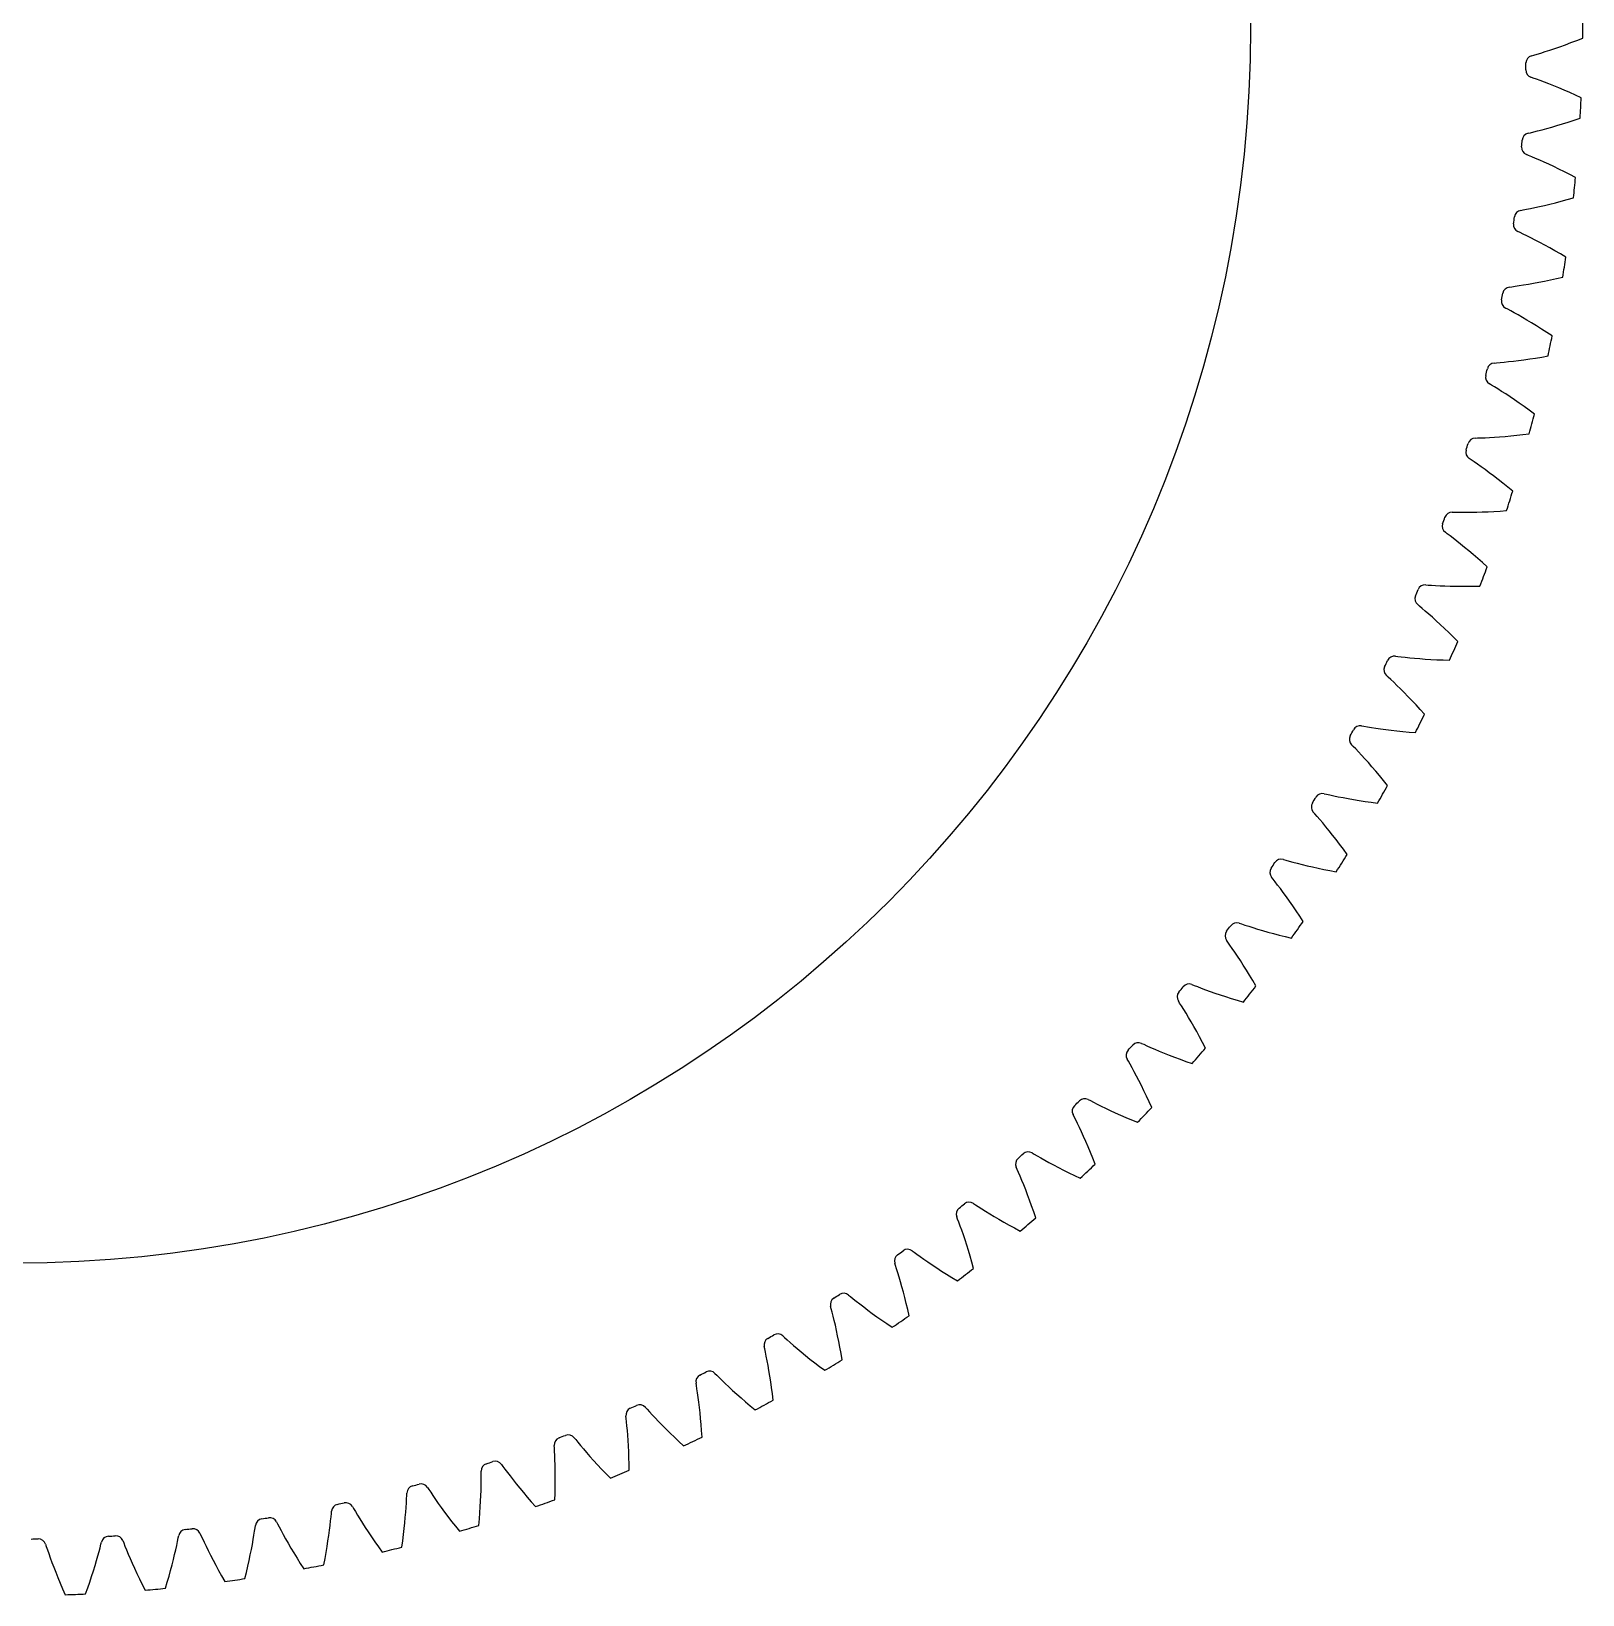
# Model space of a CAD drawing. Header units: millimetres. Extents: x -62 to 62, y -62 to 62.
# Drawn here: x 0.6 to 62.5, y -62.5 to -0.1 of the extents above; entities that cross this region are included whole.
import ezdxf

# ---------------------------------------------------------------- set-up
doc = ezdxf.new("R2010")
doc.units = ezdxf.units.MM

msp = doc.modelspace()

# ---------------------------------------------------------------- linework, layer by layer
at = {"layer": 'bore'}
msp.add_circle((0, 0), 49.25, dxfattribs=at)
at = {"layer": 'thin_ring_external'}
for p, q in [((61.806405, -0.673795), (62.029863, -0.590428)), ((62.029863, -0.590428), (62.260808, -0.50142)), ((62.260808, -0.50142), (62.498676, -0.406764)), ((60.454431, -1.118985), (60.54507, -1.091153)), ((60.54507, -1.091153), (60.677562, -1.051751)), ((60.677562, -1.051751), (60.832383, -1.004342)), ((60.832383, -1.004342), (61.003745, -0.95018)), ((61.003745, -0.95018), (61.188548, -0.889822)), ((61.188548, -0.889822), (61.384804, -0.823549)), ((61.384804, -0.823549), (61.591109, -0.751514)), ((61.591109, -0.751514), (61.806405, -0.673795)), ((60.521807, -2.001737), (60.432707, -1.969314)), ((60.652114, -2.047853), (60.521807, -2.001737)), ((60.804312, -2.103106), (60.652114, -2.047853)), ((60.972686, -2.165947), (60.804312, -2.103106)), ((61.154166, -2.235663), (60.972686, -2.165947)), ((61.346782, -2.31187), (61.154166, -2.235663)), ((61.549139, -2.394345), (61.346782, -2.31187)), ((61.760187, -2.482955), (61.549139, -2.394345)), ((61.979097, -2.577624), (61.760187, -2.482955)), ((62.205195, -2.678307), (61.979097, -2.577624)), ((62.43792, -2.784986), (62.205195, -2.678307)), ((61.918801, -3.756939), (62.153989, -3.67984)), ((62.153989, -3.67984), (62.396381, -3.597453)), ((60.318435, -4.204364), (60.410377, -4.181197)), ((60.410377, -4.181197), (60.544708, -4.148611)), ((60.544708, -4.148611), (60.701748, -4.109169)), ((60.701748, -4.109169), (60.875652, -4.063828)), ((60.875652, -4.063828), (61.063296, -4.012984)), ((61.063296, -4.012984), (61.26268, -3.956819)), ((61.26268, -3.956819), (61.472394, -3.895412)), ((61.472394, -3.895412), (61.691378, -3.828788)), ((61.691378, -3.828788), (61.918801, -3.756939)), ((60.34065, -5.089406), (60.253322, -5.052475)), ((60.468433, -5.142115), (60.34065, -5.089406)), ((60.617611, -5.205067), (60.468433, -5.142115)), ((60.782556, -5.276423), (60.617611, -5.205067)), ((60.960239, -5.355315), (60.782556, -5.276423)), ((61.148713, -5.441257), (60.960239, -5.355315)), ((61.346595, -5.533957), (61.148713, -5.441257)), ((61.552843, -5.633228), (61.346595, -5.533957)), ((61.766633, -5.738951), (61.552843, -5.633228)), ((61.987296, -5.851048), (61.766633, -5.738951)), ((62.21427, -5.969471), (61.987296, -5.851048)), ((61.6462, -6.913649), (61.885018, -6.84866)), ((61.885018, -6.84866), (62.1313, -6.778756)), ((60.025076, -7.278775), (60.118081, -7.260333)), ((60.118081, -7.260333), (60.253901, -7.234649)), ((60.253901, -7.234649), (60.412749, -7.203276)), ((60.412749, -7.203276), (60.588742, -7.166874)), ((60.588742, -7.166874), (60.778737, -7.125678)), ((60.778737, -7.125678), (60.980729, -7.079767)), ((60.980729, -7.079767), (61.193304, -7.029148)), ((61.193304, -7.029148), (61.415405, -6.973792)), ((61.415405, -6.973792), (61.6462, -6.913649)), ((60.002071, -8.163796), (59.916743, -8.122455)), ((60.126996, -8.222961), (60.002071, -8.163796)), ((60.272765, -8.293448), (60.126996, -8.222961)), ((60.433851, -8.373134), (60.272765, -8.293448)), ((60.607275, -8.460995), (60.433851, -8.373134)), ((60.791114, -8.556449), (60.607275, -8.460995)), ((60.984005, -8.659132), (60.791114, -8.556449)), ((61.184915, -8.768805), (60.984005, -8.659132)), ((61.393028, -8.885306), (61.184915, -8.768805)), ((61.607679, -9.008524), (61.393028, -8.885306)), ((61.828311, -9.138381), (61.607679, -9.008524)), ((61.454596, -9.999612), (61.704126, -9.942375)), ((59.575118, -10.334196), (59.668943, -10.320527)), ((59.668943, -10.320527), (59.805897, -10.301811)), ((59.805897, -10.301811), (59.966141, -10.278591)), ((59.966141, -10.278591), (60.143762, -10.251222)), ((60.143762, -10.251222), (60.335613, -10.219781)), ((60.335613, -10.219781), (60.539686, -10.184244)), ((60.539686, -10.184244), (60.754569, -10.144545)), ((60.754569, -10.144545), (60.979206, -10.100602)), ((60.979206, -10.100602), (61.212771, -10.052323)), ((61.212771, -10.052323), (61.454596, -9.999612)), ((59.506953, -11.216888), (59.423847, -11.171244)), ((59.628694, -11.282355), (59.506953, -11.216888)), ((59.770674, -11.360193), (59.628694, -11.282355)), ((59.927481, -11.448), (59.770674, -11.360193)), ((60.096192, -11.544601), (59.927481, -11.448)), ((60.274918, -11.649318), (60.096192, -11.544601)), ((60.462314, -11.761716), (60.274918, -11.649318)), ((60.657362, -11.881505), (60.462314, -11.761716)), ((60.859255, -12.00848), (60.657362, -11.881505)), ((61.067335, -12.142497), (60.859255, -12.00848)), ((61.281048, -12.283451), (61.067335, -12.142497)), ((60.863846, -13.124476), (61.115973, -13.080055)), ((58.969736, -13.362657), (59.064136, -13.353796)), ((59.064136, -13.353796), (59.201867, -13.342098)), ((59.201867, -13.342098), (59.363087, -13.32709)), ((59.363087, -13.32709), (59.541875, -13.308826)), ((59.541875, -13.308826), (59.735081, -13.287222)), ((59.735081, -13.287222), (59.940702, -13.262151)), ((59.940702, -13.262151), (60.157331, -13.233477)), ((60.157331, -13.233477), (60.383919, -13.201061)), ((60.383919, -13.201061), (60.619645, -13.16477)), ((60.619645, -13.16477), (60.863846, -13.124476)), ((58.856589, -14.240717), (58.775922, -14.190889)), ((58.974828, -14.312314), (58.856589, -14.240717)), ((59.112648, -14.397301), (58.974828, -14.312314)), ((59.264768, -14.492999), (59.112648, -14.397301)), ((59.428326, -14.598089), (59.264768, -14.492999)), ((59.601472, -14.711795), (59.428326, -14.598089)), ((59.782885, -14.833615), (59.601472, -14.711795)), ((59.971561, -14.963207), (59.782885, -14.833615)), ((60.166708, -15.100325), (59.971561, -14.963207)), ((60.367673, -15.244792), (60.166708, -15.100325)), ((60.57391, -15.396475), (60.367673, -15.244792)), ((60.114309, -16.2151), (60.368375, -16.183611)), ((58.210508, -16.356256), (58.305238, -16.352227)), ((58.305238, -16.352227), (58.443387, -16.347576)), ((58.443387, -16.347576), (58.605163, -16.34082)), ((58.605163, -16.34082), (58.784649, -16.331709)), ((58.784649, -16.331709), (58.978706, -16.319999)), ((58.978706, -16.319999), (59.185339, -16.305459)), ((59.185339, -16.305459), (59.40315, -16.287883)), ((59.40315, -16.287883), (59.631098, -16.26708)), ((59.631098, -16.26708), (59.868369, -16.242873)), ((59.868369, -16.242873), (60.114309, -16.2151)), ((58.052674, -17.227393), (57.974657, -17.173511)), ((58.167103, -17.304935), (58.052674, -17.227393)), ((58.300405, -17.396847), (58.167103, -17.304935)), ((58.447439, -17.500188), (58.300405, -17.396847)), ((58.605418, -17.613493), (58.447439, -17.500188)), ((58.772532, -17.735891), (58.605418, -17.613493)), ((58.947488, -17.866815), (58.772532, -17.735891)), ((59.129302, -18.005872), (58.947488, -17.866815)), ((59.317192, -18.152776), (59.129302, -18.005872)), ((59.510519, -18.307316), (59.317192, -18.152776)), ((59.708742, -18.469331), (59.510519, -18.307316)), ((57.299415, -19.307183), (57.394228, -19.307996)), ((57.394228, -19.307996), (57.532433, -19.310406)), ((57.532433, -19.310406), (57.694343, -19.311919)), ((57.694343, -19.311919), (57.874061, -19.311985)), ((57.874061, -19.311985), (58.068463, -19.310198)), ((58.068463, -19.310198), (58.275569, -19.306229)), ((58.275569, -19.306229), (58.493993, -19.299797)), ((58.493993, -19.299797), (58.722706, -19.29066)), ((58.722706, -19.29066), (58.960904, -19.278599)), ((58.960904, -19.278599), (59.207941, -19.263421)), ((59.207941, -19.263421), (59.463283, -19.244945)), ((57.097307, -20.169125), (57.022143, -20.11133)), ((57.207628, -20.252408), (57.097307, -20.169125)), ((57.336062, -20.351007), (57.207628, -20.252408)), ((57.477628, -20.461721), (57.336062, -20.351007)), ((57.629615, -20.582944), (57.477628, -20.461721)), ((57.790262, -20.713716), (57.629615, -20.582944)), ((57.958304, -20.853403), (57.790262, -20.713716)), ((58.13278, -21.001561), (57.958304, -20.853403)), ((58.312925, -21.157868), (58.13278, -21.001561)), ((58.498108, -21.322077), (58.312925, -21.157868)), ((58.6878, -21.494002), (58.498108, -21.322077)), ((56.238835, -22.20774), (56.333482, -22.213393)), ((56.333482, -22.213393), (56.471385, -22.222857)), ((56.471385, -22.222857), (56.633006, -22.232635)), ((56.633006, -22.232635), (56.812486, -22.241877)), ((56.812486, -22.241877), (57.006726, -22.250019)), ((57.006726, -22.250019), (57.213764, -22.25663)), ((57.213764, -22.25663), (57.432232, -22.26136)), ((57.432232, -22.26136), (57.661113, -22.263912)), ((57.661113, -22.263912), (57.899616, -22.26403)), ((57.899616, -22.26403), (58.147106, -22.261485)), ((58.147106, -22.261485), (58.403059, -22.256072)), ((55.992979, -23.058238), (55.920864, -22.99668)), ((56.098903, -23.147045), (55.992979, -23.058238)), ((56.222136, -23.252074), (56.098903, -23.147045)), ((56.357864, -23.369872), (56.222136, -23.252074)), ((56.503463, -23.498697), (56.357864, -23.369872)), ((56.657223, -23.637501), (56.503463, -23.498697)), ((56.817914, -23.785586), (56.657223, -23.637501)), ((56.984597, -23.94246), (56.817914, -23.785586)), ((57.156526, -24.107761), (56.984597, -23.94246)), ((57.333083, -24.281212), (57.156526, -24.107761)), ((57.513748, -24.462599), (57.333083, -24.281212)), ((55.031535, -25.05036), (55.12577, -25.060838)), ((55.12577, -25.060838), (55.263009, -25.077331)), ((55.263009, -25.077331), (55.42392, -25.095348)), ((55.42392, -25.095348), (55.602694, -25.113743)), ((55.602694, -25.113743), (55.796265, -25.131792)), ((55.796265, -25.131792), (56.002695, -25.148966)), ((56.002695, -25.148966), (56.220637, -25.164845)), ((56.220637, -25.164845), (56.449089, -25.179081)), ((56.449089, -25.179081), (56.687275, -25.191377)), ((56.687275, -25.191377), (56.934571, -25.201472)), ((56.934571, -25.201472), (57.190467, -25.209135)), ((54.742572, -25.887195), (54.673694, -25.822035)), ((54.843824, -25.981295), (54.742572, -25.887195)), ((54.961532, -26.092479), (54.843824, -25.981295)), ((55.091069, -26.217053), (54.961532, -26.092479)), ((55.2299, -26.353145), (55.091069, -26.217053)), ((55.376372, -26.499619), (55.2299, -26.353145)), ((55.529292, -26.655716), (55.376372, -26.499619)), ((55.687748, -26.820896), (55.529292, -26.655716)), ((55.851012, -26.99476), (55.687748, -26.820896)), ((56.018482, -27.177), (55.851012, -26.99476)), ((56.18965, -27.367375), (56.018482, -27.177)), ((53.680663, -27.827626), (53.77424, -27.842902)), ((53.77424, -27.842902), (53.910458, -27.866381)), ((53.910458, -27.866381), (54.07024, -27.892591)), ((54.07024, -27.892591), (54.247841, -27.92009)), ((54.247841, -27.92009), (54.440238, -27.948)), ((54.440238, -27.948), (54.645522, -27.975692)), ((54.645522, -27.975692), (54.862368, -28.002678)), ((54.862368, -28.002678), (55.089795, -28.02856)), ((55.089795, -28.02856), (55.327043, -28.053002)), ((53.349348, -28.648615), (53.283887, -28.580023)), ((53.445663, -28.747762), (53.349348, -28.648615)), ((55.327043, -28.053002), (55.573501, -28.075711)), ((55.573501, -28.075711), (55.828672, -28.09643)), ((53.557541, -28.864811), (53.445663, -28.747762)), ((53.680547, -28.995837), (53.557541, -28.864811)), ((53.812249, -29.13884), (53.680547, -28.995837)), ((53.95105, -29.292602), (53.812249, -29.13884)), ((54.0958, -29.456303), (53.95105, -29.292602)), ((54.245616, -29.629359), (54.0958, -29.456303)), ((54.399789, -29.811333), (54.245616, -29.629359)), ((54.557735, -30.001886), (54.399789, -29.811333)), ((52.189745, -30.532293), (52.282419, -30.552327)), ((54.71896, -30.200753), (54.557735, -30.001886)), ((52.282419, -30.552327), (52.417261, -30.582731)), ((52.417261, -30.582731), (52.575496, -30.617066)), ((52.575496, -30.617066), (52.751462, -30.653597)), ((52.751462, -30.653597), (52.942182, -30.691294)), ((52.942182, -30.691294), (53.145785, -30.729432)), ((53.145785, -30.729432), (53.36097, -30.767455)), ((53.36097, -30.767455), (53.586779, -30.804916)), ((53.586779, -30.804916), (53.822469, -30.84144)), ((53.822469, -30.84144), (54.067446, -30.876704)), ((54.067446, -30.876704), (54.321226, -30.910425)), ((51.816942, -31.335293), (51.755068, -31.263449)), ((51.908068, -31.439229), (51.816942, -31.335293)), ((52.013824, -31.561838), (51.908068, -31.439229)), ((52.129979, -31.698974), (52.013824, -31.561838)), ((52.254207, -31.848516), (52.129979, -31.698974)), ((52.384977, -32.009164), (52.254207, -31.848516)), ((52.521179, -32.180043), (52.384977, -32.009164)), ((52.661963, -32.360523), (52.521179, -32.180043)), ((52.806643, -32.550131), (52.661963, -32.360523)), ((52.954654, -32.748501), (52.806643, -32.550131)), ((53.105514, -32.95534), (52.954654, -32.748501)), ((50.562669, -33.157304), (50.6542, -33.182045)), ((50.6542, -33.182045), (50.787313, -33.219294)), ((50.787313, -33.219294), (50.943589, -33.261663)), ((50.943589, -33.261663), (51.117459, -33.307132)), ((51.117459, -33.307132), (51.306006, -33.354518)), ((51.306006, -33.354518), (51.507396, -33.403002)), ((51.507396, -33.403002), (51.720359, -33.451963)), ((51.720359, -33.451963), (51.943961, -33.500906)), ((51.943961, -33.500906), (52.177478, -33.549416)), ((52.177478, -33.549416), (52.420336, -33.597143)), ((52.420336, -33.597143), (52.672063, -33.643778)), ((50.149351, -33.940222), (50.091227, -33.865312)), ((50.235051, -34.048675), (50.149351, -33.940222)), ((50.334408, -34.176524), (50.235051, -34.048675)), ((50.44341, -34.319413), (50.334408, -34.176524)), ((50.559841, -34.475102), (50.44341, -34.319413)), ((50.682237, -34.642218), (50.559841, -34.475102)), ((50.809536, -34.819829), (50.682237, -34.642218)), ((50.940921, -35.007261), (50.809536, -34.819829)), ((51.075731, -35.20401), (50.940921, -35.007261)), ((51.213419, -35.409678), (51.075731, -35.20401)), ((51.353521, -35.623951), (51.213419, -35.409678)), ((48.803681, -35.695813), (48.893829, -35.725195)), ((48.893829, -35.725195), (49.024867, -35.769192)), ((49.024867, -35.769192), (49.178775, -35.819485)), ((49.178775, -35.819485), (49.350098, -35.873773)), ((49.350098, -35.873773), (49.535979, -35.930724)), ((49.535979, -35.930724), (49.73463, -35.989428)), ((49.73463, -35.989428), (49.944816, -36.0492)), ((49.944816, -36.0492), (50.165627, -36.109495)), ((50.165627, -36.109495), (50.396362, -36.169866)), ((48.350926, -36.456605), (48.296703, -36.378824)), ((48.430977, -36.569292), (48.350926, -36.456605)), ((48.523676, -36.702048), (48.430977, -36.569292)), ((48.62524, -36.850315), (48.523676, -36.702048)), ((50.396362, -36.169866), (50.636466, -36.229931)), ((50.636466, -36.229931), (50.885484, -36.289359)), ((48.733569, -37.011747), (48.62524, -36.850315)), ((48.847272, -37.184894), (48.733569, -37.011747)), ((48.965337, -37.368773), (48.847272, -37.184894)), ((49.086979, -37.56267), (48.965337, -37.368773)), ((49.211568, -37.766045), (49.086979, -37.56267)), ((49.338575, -37.978476), (49.211568, -37.766045)), ((49.467553, -38.199623), (49.338575, -37.978476)), ((46.91737, -38.141194), (47.005901, -38.175141)), ((47.005901, -38.175141), (47.134521, -38.225772)), ((47.134521, -38.225772), (47.28566, -38.283858)), ((47.28566, -38.283858), (47.453987, -38.346823)), ((47.453987, -38.346823), (47.636718, -38.413191)), ((47.636718, -38.413191), (47.832113, -38.481962)), ((47.832113, -38.481962), (48.038972, -38.552387)), ((48.038972, -38.552387), (48.256416, -38.623879)), ((48.256416, -38.623879), (48.483768, -38.695953)), ((46.426359, -38.877876), (46.376178, -38.797428)), ((46.500552, -38.994504), (46.426359, -38.877876)), ((46.586352, -39.13182), (46.500552, -38.994504)), ((46.680212, -39.28508), (46.586352, -39.13182)), ((48.483768, -38.695953), (48.720492, -38.768199)), ((48.720492, -38.768199), (48.96615, -38.840264)), ((46.780157, -39.451832), (46.680212, -39.28508)), ((46.884871, -39.63056), (46.780157, -39.451832)), ((46.993393, -39.820227), (46.884871, -39.63056)), ((47.104976, -40.020082), (46.993393, -39.820227)), ((44.908657, -40.48707), (44.995339, -40.525493)), ((47.219017, -40.229553), (47.104976, -40.020082)), ((47.335012, -40.448192), (47.219017, -40.229553)), ((47.45253, -40.675636), (47.335012, -40.448192)), ((44.380671, -41.19772), (44.334663, -41.114815)), ((44.995339, -40.525493), (45.121206, -40.582625)), ((45.121206, -40.582625), (45.269182, -40.648353)), ((45.269182, -40.648353), (45.434075, -40.71983)), ((45.434075, -40.71983), (45.613178, -40.795443)), ((45.613178, -40.795443), (45.804807, -40.8741)), ((45.804807, -40.8741), (46.0078, -40.954996)), ((46.0078, -40.954996), (46.22131, -41.037498)), ((46.22131, -41.037498), (46.444686, -41.121086)), ((46.444686, -41.121086), (46.677412, -41.205326)), ((44.448812, -41.317984), (44.380671, -41.19772)), ((44.527488, -41.459501), (44.448812, -41.317984)), ((44.613401, -41.617354), (44.527488, -41.459501)), ((44.704701, -41.788992), (44.613401, -41.617354)), ((46.677412, -41.205326), (46.91907, -41.28984)), ((44.800152, -41.972833), (44.704701, -41.788992)), ((44.898848, -42.167794), (44.800152, -41.972833)), ((45.000081, -42.373086), (44.898848, -42.167794)), ((45.103278, -42.588107), (45.000081, -42.373086)), ((42.782782, -42.72732), (42.867389, -42.770118)), ((42.867389, -42.770118), (42.990175, -42.833603)), ((42.990175, -42.833603), (43.134602, -42.906801)), ((43.134602, -42.906801), (43.29563, -42.986605)), ((43.29563, -42.986605), (43.470639, -43.071263)), ((45.207958, -42.812383), (45.103278, -42.588107)), ((45.313709, -43.045531), (45.207958, -42.812383)), ((42.219199, -43.410083), (42.177484, -43.324937)), ((42.28111, -43.53367), (42.219199, -43.410083)), ((42.352458, -43.67902), (42.28111, -43.53367)), ((43.470639, -43.071263), (43.658001, -43.159603)), ((43.658001, -43.159603), (43.856599, -43.250759)), ((43.856599, -43.250759), (44.065618, -43.344054)), ((44.065618, -43.344054), (44.284434, -43.438939)), ((44.284434, -43.438939), (44.512555, -43.534952)), ((44.512555, -43.534952), (44.749583, -43.631696)), ((42.430199, -43.841053), (42.352458, -43.67902)), ((42.512616, -44.017129), (42.430199, -43.841053)), ((42.598555, -44.205604), (42.512616, -44.017129)), ((42.687167, -44.405351), (42.598555, -44.205604)), ((40.545292, -44.856099), (40.627603, -44.903162)), ((42.777786, -44.615544), (42.687167, -44.405351)), ((42.869869, -44.835554), (42.777786, -44.615544)), ((42.962961, -45.064882), (42.869869, -44.835554)), ((39.947582, -45.509194), (39.910269, -45.422029)), ((40.627603, -44.903162), (40.746988, -44.972833)), ((40.746988, -44.972833), (40.887489, -45.05331)), ((40.887489, -45.05331), (41.044231, -45.141232)), ((41.044231, -45.141232), (41.21469, -45.234716)), ((41.21469, -45.234716), (41.397297, -45.332507)), ((41.397297, -45.332507), (41.590982, -45.433685)), ((41.590982, -45.433685), (41.794964, -45.537531)), ((43.05667, -45.303126), (42.962961, -45.064882)), ((40.003102, -45.635781), (39.947582, -45.509194)), ((40.066935, -45.784585), (40.003102, -45.635781)), ((40.136301, -45.950376), (40.066935, -45.784585)), ((40.20962, -46.130431), (40.136301, -45.950376)), ((41.794964, -45.537531), (42.00865, -45.643465)), ((42.00865, -45.643465), (42.231571, -45.751001)), ((42.231571, -45.751001), (42.463349, -45.859721)), ((40.285824, -46.323048), (40.20962, -46.130431)), ((40.364121, -46.527059), (40.285824, -46.323048)), ((40.443889, -46.741605), (40.364121, -46.527059)), ((40.524618, -46.966029), (40.443889, -46.741605)), ((38.202024, -46.867853), (38.281825, -46.919058)), ((38.281825, -46.919058), (38.397496, -46.994734)), ((38.397496, -46.994734), (38.533705, -47.08228)), ((38.533705, -47.08228), (38.685753, -47.17809)), ((38.685753, -47.17809), (38.851216, -47.280156)), ((38.851216, -47.280156), (39.028592, -47.387144)), ((40.605878, -47.199812), (40.524618, -46.966029)), ((40.6873, -47.44253), (40.605878, -47.199812)), ((37.571746, -47.489578), (37.538933, -47.400621)), ((37.62073, -47.618834), (37.571746, -47.489578)), ((37.676882, -47.770703), (37.62073, -47.618834)), ((37.737692, -47.93982), (37.676882, -47.770703)), ((37.801721, -48.123383), (37.737692, -47.93982)), ((39.028592, -47.387144), (39.216858, -47.498079)), ((39.216858, -47.498079), (39.415271, -47.612206)), ((39.415271, -47.612206), (39.623269, -47.728912)), ((39.623269, -47.728912), (39.840409, -47.84769)), ((39.840409, -47.84769), (40.066333, -47.968103)), ((37.867991, -48.319641), (37.801721, -48.123383)), ((37.935769, -48.527383), (37.867991, -48.319641)), ((38.004478, -48.745722), (37.935769, -48.527383)), ((35.759092, -48.757335), (35.836173, -48.812547)), ((35.836173, -48.812547), (35.94783, -48.894031)), ((35.94783, -48.894031), (36.07939, -48.988418)), ((36.07939, -48.988418), (36.226349, -49.091867)), ((36.226349, -49.091867), (36.386384, -49.202248)), ((36.386384, -49.202248), (36.558065, -49.318153)), ((38.073642, -48.973976), (38.004478, -48.745722)), ((38.14286, -49.211603), (38.073642, -48.973976)), ((38.211782, -49.458161), (38.14286, -49.211603)), ((35.09789, -49.346066), (35.069661, -49.25555)), ((35.14021, -49.477655), (35.09789, -49.346066)), ((35.188534, -49.632193), (35.14021, -49.477655)), ((35.240629, -49.804194), (35.188534, -49.632193)), ((35.295203, -49.990788), (35.240629, -49.804194)), ((36.558065, -49.318153), (36.740421, -49.438557)), ((36.740421, -49.438557), (36.932749, -49.562665)), ((36.932749, -49.562665), (37.134516, -49.689841)), ((37.134516, -49.689841), (37.345308, -49.819551)), ((37.345308, -49.819551), (37.564789, -49.951342)), ((35.351365, -50.190172), (35.295203, -49.990788)), ((35.408447, -50.401104), (35.351365, -50.190172)), ((35.465918, -50.622667), (35.408447, -50.401104)), ((32.532467, -51.073816), (32.508897, -50.981976)), ((32.568013, -51.207394), (32.532467, -51.073816)), ((33.222867, -50.519614), (33.29703, -50.57869)), ((33.29703, -50.57869), (33.40438, -50.665769)), ((33.40438, -50.665769), (33.530949, -50.76675)), ((33.530949, -50.76675), (33.672434, -50.877568)), ((33.672434, -50.877568), (33.826624, -50.995977)), ((33.826624, -50.995977), (33.992163, -51.120497)), ((35.523337, -50.854155), (35.465918, -50.622667)), ((35.580331, -51.095006), (35.523337, -50.854155)), ((35.636574, -51.344762), (35.580331, -51.095006)), ((32.608383, -51.364198), (32.568013, -51.207394)), ((32.651628, -51.538635), (32.608383, -51.364198)), ((32.696603, -51.727771), (32.651628, -51.538635)), ((32.742511, -51.929764), (32.696603, -51.727771)), ((33.992163, -51.120497), (34.168133, -51.250055)), ((34.168133, -51.250055), (34.353873, -51.383822)), ((34.353873, -51.383822), (34.548884, -51.521133)), ((34.548884, -51.521133), (34.752777, -51.661437)), ((34.752777, -51.661437), (34.965243, -51.804264)), ((30.599969, -52.150093), (30.671018, -52.212879)), ((30.671018, -52.212879), (30.773781, -52.305325)), ((30.773781, -52.305325), (30.89503, -52.412638)), ((32.788748, -52.143335), (32.742511, -51.929764)), ((32.834831, -52.367543), (32.788748, -52.143335)), ((29.882171, -52.66832), (29.863321, -52.575397)), ((29.91085, -52.803539), (29.882171, -52.66832)), ((29.943161, -52.962199), (29.91085, -52.803539)), ((29.977443, -53.138617), (29.943161, -52.962199)), ((30.89503, -52.412638), (31.030671, -52.530536)), ((31.030671, -52.530536), (31.178614, -52.656663)), ((31.178614, -52.656663), (31.337579, -52.789473)), ((31.337579, -52.789473), (31.506705, -52.927847)), ((31.506705, -52.927847), (31.685372, -53.070924)), ((32.880356, -52.601661), (32.834831, -52.367543)), ((32.924977, -52.845109), (32.880356, -52.601661)), ((32.968394, -53.09741), (32.924977, -52.845109)), ((30.012701, -53.329803), (29.977443, -53.138617)), ((30.048235, -53.533877), (30.012701, -53.329803)), ((30.083508, -53.74953), (30.048235, -53.533877)), ((31.685372, -53.070924), (31.873117, -53.218014)), ((31.873117, -53.218014), (32.06958, -53.368545)), ((32.06958, -53.368545), (32.274476, -53.522034)), ((27.153916, -54.125419), (27.139835, -54.031654)), ((27.175653, -54.261926), (27.153916, -54.125419)), ((27.897238, -53.644519), (27.964988, -53.710851)), ((27.964988, -53.710851), (28.062898, -53.808424)), ((28.062898, -53.808424), (28.178508, -53.921787)), ((28.178508, -53.921787), (28.307953, -54.046457)), ((28.307953, -54.046457), (28.449263, -54.179974)), ((28.449263, -54.179974), (28.601239, -54.320728)), ((30.118082, -53.975799), (30.083508, -53.74953)), ((30.151593, -54.211936), (30.118082, -53.975799)), ((30.183726, -54.457344), (30.151593, -54.211936)), ((27.199821, -54.422029), (27.175653, -54.261926)), ((27.22505, -54.599967), (27.199821, -54.422029)), ((27.2505, -54.792704), (27.22505, -54.599967)), ((27.275568, -54.998325), (27.2505, -54.792704)), ((28.601239, -54.320728), (28.763079, -54.467557)), ((28.763079, -54.467557), (28.934207, -54.61957)), ((28.934207, -54.61957), (29.114197, -54.776054)), ((29.114197, -54.776054), (29.302718, -54.936421)), ((30.214203, -54.711534), (30.183726, -54.457344)), ((24.354819, -55.44131), (24.345545, -55.346949)), ((24.369558, -55.578749), (24.354819, -55.44131)), ((25.121727, -54.998993), (25.186002, -55.068697)), ((25.186002, -55.068697), (25.278801, -55.171142)), ((25.278801, -55.171142), (25.388473, -55.290261)), ((25.388473, -55.290261), (25.511383, -55.421377)), ((25.511383, -55.421377), (25.645691, -55.561936)), ((27.299782, -55.215499), (27.275568, -54.998325)), ((27.322758, -55.443238), (27.299782, -55.215499)), ((27.344168, -55.680778), (27.322758, -55.443238)), ((29.302718, -54.936421), (29.499509, -55.100172)), ((24.385519, -55.739877), (24.369558, -55.578749)), ((24.401629, -55.918872), (24.385519, -55.739877)), ((24.417205, -56.112657), (24.401629, -55.918872)), ((25.645691, -55.561936), (25.790282, -55.710266)), ((25.790282, -55.710266), (25.944413, -55.865167)), ((25.944413, -55.865167), (26.107557, -56.025719)), ((26.107557, -56.025719), (26.279321, -56.19119)), ((27.363729, -55.927506), (27.344168, -55.680778)), ((27.381187, -56.182921), (27.363729, -55.927506)), ((21.492183, -56.612562), (21.487739, -56.51785)), ((21.499885, -56.750574), (21.492183, -56.612562)), ((22.280676, -56.20998), (22.341308, -56.282875)), ((22.341308, -56.282875), (22.428755, -56.389925)), ((22.428755, -56.389925), (22.532201, -56.514488)), ((22.532201, -56.514488), (22.648256, -56.65171)), ((22.648256, -56.65171), (22.775212, -56.798943)), ((24.431741, -56.31929), (24.417205, -56.112657)), ((24.444835, -56.537417), (24.431741, -56.31929)), ((24.456153, -56.766032), (24.444835, -56.537417)), ((26.279321, -56.19119), (26.459408, -56.360974)), ((26.459408, -56.360974), (26.647581, -56.534559)), ((19.381497, -57.274322), (19.438328, -57.350218)), ((21.507598, -56.912307), (21.499885, -56.750574)), ((21.514548, -57.09189), (21.507598, -56.912307)), ((21.520209, -57.286218), (21.514548, -57.09189)), ((21.524175, -57.493324), (21.520209, -57.286218)), ((22.775212, -56.798943), (22.912041, -56.954462)), ((22.912041, -56.954462), (23.058062, -57.117031)), ((23.058062, -57.117031), (23.212794, -57.285704)), ((23.212794, -57.285704), (23.375886, -57.45973)), ((24.465406, -57.004355), (24.456153, -56.766032)), ((24.472342, -57.25176), (24.465406, -57.004355)), ((24.476737, -57.507733), (24.472342, -57.25176)), ((18.571338, -58.115963), (18.573567, -57.936259)), ((18.573477, -57.636117), (18.573875, -57.541303)), ((18.574122, -57.774343), (18.573477, -57.636117)), ((18.573567, -57.936259), (18.574122, -57.774343)), ((19.438328, -57.350218), (19.520195, -57.461593)), ((19.520195, -57.461593), (19.617146, -57.591276)), ((19.617146, -57.591276), (19.726043, -57.734244)), ((19.726043, -57.734244), (19.845315, -57.887767)), ((19.845315, -57.887767), (19.974025, -58.050071)), ((21.522816, -58.179214), (21.525744, -57.940729)), ((21.526114, -57.711834), (21.524175, -57.493324)), ((21.525744, -57.940729), (21.526114, -57.711834)), ((23.375886, -57.45973), (23.547068, -57.638487)), ((23.547068, -57.638487), (23.726133, -57.821455)), ((15.599901, -58.647385), (15.606315, -58.509307)), ((15.606315, -58.509307), (15.611553, -58.414636)), ((16.431754, -58.189241), (16.484635, -58.26794)), ((16.484635, -58.26794), (16.560709, -58.38335)), ((16.560709, -58.38335), (16.650912, -58.517814)), ((16.650912, -58.517814), (16.752367, -58.666157)), ((18.551234, -58.735689), (18.560455, -58.517364)), ((18.560455, -58.517364), (18.567068, -58.310326)), ((18.567068, -58.310326), (18.571338, -58.115963)), ((19.974025, -58.050071), (20.111554, -58.219883)), ((20.111554, -58.219883), (20.257473, -58.396237)), ((20.257473, -58.396237), (20.411466, -58.578363)), ((20.411466, -58.578363), (20.573297, -58.765628)), ((21.508429, -58.682514), (21.517111, -58.426651)), ((21.517111, -58.426651), (21.522816, -58.179214)), ((12.598437, -59.229853), (12.608503, -59.135573)), ((13.439142, -58.952352), (13.487936, -59.033649)), ((13.487936, -59.033649), (13.558018, -59.152792)), ((13.558018, -59.152792), (13.641237, -59.291687)), ((15.548312, -59.388739), (15.565489, -59.182309)), ((15.565489, -59.182309), (15.579677, -58.988417)), ((15.579677, -58.988417), (15.591079, -58.809062)), ((15.591079, -58.809062), (15.599901, -58.647385)), ((16.752367, -58.666157), (16.863644, -58.82557)), ((16.863644, -58.82557), (16.983899, -58.994233)), ((16.983899, -58.994233), (17.112578, -59.170847)), ((17.112578, -59.170847), (17.249301, -59.354421)), ((18.505743, -59.449113), (18.524076, -59.20229)), ((18.524076, -59.20229), (18.539177, -58.964266)), ((18.539177, -58.964266), (18.551234, -58.735689)), ((20.573297, -58.765628), (20.742786, -58.9575)), ((9.537229, -59.932578), (9.557692, -59.795875)), ((9.557692, -59.795875), (9.572558, -59.702232)), ((10.41147, -59.561662), (10.456049, -59.645345)), ((10.456049, -59.645345), (10.519955, -59.767911)), ((10.519955, -59.767911), (10.595974, -59.910874)), ((12.523301, -59.899892), (12.54737, -59.706978)), ((12.54737, -59.706978), (12.567915, -59.528438)), ((12.567915, -59.528438), (12.584981, -59.367423)), ((12.584981, -59.367423), (12.598437, -59.229853)), ((13.641237, -59.291687), (13.734985, -59.445016)), ((13.734985, -59.445016), (13.837978, -59.609903)), ((13.837978, -59.609903), (13.949464, -59.784487)), ((13.949464, -59.784487), (14.068957, -59.96744)), ((15.477008, -60.070915), (15.504243, -59.833972)), ((15.504243, -59.833972), (15.527956, -59.606309)), ((15.527956, -59.606309), (15.548312, -59.388739)), ((17.249301, -59.354421), (17.393794, -59.544173)), ((17.393794, -59.544173), (17.545852, -59.739457)), ((17.545852, -59.739457), (17.705323, -59.939733)), ((18.484009, -59.704199), (18.505743, -59.449113)), ((1.197406, -60.452928), (1.228689, -60.542435)), ((3.375096, -60.59275), (3.409394, -60.458846)), ((3.409394, -60.458846), (3.433733, -60.367208)), ((4.282607, -60.312931), (4.318419, -60.400723)), ((4.318419, -60.400723), (4.369492, -60.529168)), ((6.431197, -60.499811), (6.464595, -60.341376)), ((6.464595, -60.341376), (6.492011, -60.205896)), ((6.492011, -60.205896), (6.51164, -60.113134)), ((7.356635, -60.015583), (7.396883, -60.101433)), ((7.396883, -60.101433), (7.454448, -60.227103)), ((7.454448, -60.227103), (7.523068, -60.37376)), ((7.523068, -60.37376), (7.600689, -60.535851)), ((9.448441, -60.461204), (9.482329, -60.26977)), ((9.482329, -60.26977), (9.511964, -60.092512)), ((9.511964, -60.092512), (9.537229, -59.932578)), ((10.595974, -59.910874), (10.681771, -60.06879)), ((10.681771, -60.06879), (10.77621, -60.238721)), ((10.77621, -60.238721), (10.878636, -60.418769)), ((10.878636, -60.418769), (10.988632, -60.607585)), ((12.42886, -60.547578), (12.464167, -60.321422)), ((12.464167, -60.321422), (12.495606, -60.105176)), ((12.495606, -60.105176), (12.523301, -59.899892)), ((14.068957, -59.96744), (14.196129, -60.157757)), ((14.196129, -60.157757), (14.330744, -60.354638)), ((14.330744, -60.354638), (14.472633, -60.557432)), ((15.411365, -60.570123), (15.446097, -60.31648)), ((15.446097, -60.31648), (15.477008, -60.070915)), ((1.228689, -60.542435), (1.273137, -60.67332)), ((1.273137, -60.67332), (1.326442, -60.826212)), ((1.326442, -60.826212), (1.387127, -60.995374)), ((1.387127, -60.995374), (1.45452, -61.177729)), ((3.232857, -61.109564), (3.286093, -60.922585)), ((3.286093, -60.922585), (3.333651, -60.749274)), ((3.333651, -60.749274), (3.375096, -60.59275)), ((4.369492, -60.529168), (4.430534, -60.679138)), ((4.430534, -60.679138), (4.499778, -60.844981)), ((4.499778, -60.844981), (4.576394, -61.023658)), ((4.576394, -61.023658), (4.659923, -61.213213)), ((6.247115, -61.278079), (6.300444, -61.066167)), ((6.300444, -61.066167), (6.348931, -60.864778)), ((6.348931, -60.864778), (6.39255, -60.675325)), ((6.39255, -60.675325), (6.431197, -60.499811)), ((7.600689, -60.535851), (7.686328, -60.710382)), ((7.686328, -60.710382), (7.779427, -60.895426)), ((7.779427, -60.895426), (7.879638, -61.089612)), ((9.321052, -61.103222), (9.367861, -60.879164)), ((9.367861, -60.879164), (9.4103, -60.664806)), ((9.4103, -60.664806), (9.448441, -60.461204)), ((10.988632, -60.607585), (11.10592, -60.804147)), ((11.10592, -60.804147), (11.230307, -61.007645)), ((11.230307, -61.007645), (11.361656, -61.217419)), ((12.298516, -61.278026), (12.346153, -61.026487)), ((12.346153, -61.026487), (12.389562, -60.782821)), ((12.389562, -60.782821), (12.42886, -60.547578)), ((14.472633, -60.557432), (14.621669, -60.765589)), ((1.45452, -61.177729), (1.528261, -61.371303)), ((1.528261, -61.371303), (1.608145, -61.574697)), ((1.608145, -61.574697), (1.694054, -61.786859)), ((3.040655, -61.735242), (3.11007, -61.517127)), ((3.11007, -61.517127), (3.174151, -61.308214)), ((3.174151, -61.308214), (3.232857, -61.109564)), ((4.659923, -61.213213), (4.750088, -61.412263)), ((4.750088, -61.412263), (4.846717, -61.619762)), ((4.846717, -61.619762), (4.949701, -61.834885)), ((6.125842, -61.729463), (6.188927, -61.499455)), ((6.188927, -61.499455), (6.247115, -61.278079)), ((7.879638, -61.089612), (7.986737, -61.291906)), ((7.986737, -61.291906), (8.100571, -61.50149)), ((8.100571, -61.50149), (8.221037, -61.717697)), ((9.153581, -61.826062), (9.213999, -61.577283)), ((9.213999, -61.577283), (9.269794, -61.336151)), ((9.269794, -61.336151), (9.321052, -61.103222)), ((11.361656, -61.217419), (11.499869, -61.432915)), ((1.694054, -61.786859), (1.785919, -62.00696)), ((1.785919, -62.00696), (1.883707, -62.234326)), ((1.883707, -62.234326), (1.987405, -62.468394)), ((2.800336, -62.437233), (2.885812, -62.195914)), ((2.885812, -62.195914), (2.965908, -61.96173)), ((2.965908, -61.96173), (3.040655, -61.735242)), ((4.949701, -61.834885), (5.058971, -62.056961)), ((5.058971, -62.056961), (5.174486, -62.285429)), ((5.984765, -62.212801), (6.057808, -61.967432)), ((6.057808, -61.967432), (6.125842, -61.729463)), ((8.221037, -61.717697), (8.348067, -61.939969))]:
    msp.add_line(p, q, dxfattribs=at)
for centre, radius, start, end in [((0, 0), 62.5, 359.627104, 0.372896), ((60.533619, -1.408345), 0.3, 105.305266, 178.667226), ((60.526568, -1.684375), 0.3, 178.405945, 251.767905), ((0, 0), 60.25, 358.405945, 358.667226), ((0, 0), 62.5, 356.700274, 357.446067), ((60.382746, -4.49739), 0.3, 102.378436, 175.740397), ((60.361609, -4.7727), 0.3, 175.479116, 248.841076), ((0, 0), 60.25, 355.479116, 355.740397), ((0, 0), 62.5, 353.773445, 354.519238), ((60.07434, -7.574702), 0.3, 99.451607, 172.813567), ((60.039174, -7.848574), 0.3, 172.552286, 245.914247), ((0, 0), 60.25, 352.552286, 352.813567), ((0, 0), 62.5, 350.846616, 351.592408), ((0, 0), 60.25, 349.625457, 349.886738), ((59.609208, -10.632253), 0.3, 96.524778, 169.886738), ((59.560103, -10.903972), 0.3, 169.625457, 242.987417), ((0, 0), 62.5, 347.919787, 348.665579), ((0, 0), 60.25, 346.698628, 346.959909), ((58.988562, -13.662065), 0.3, 93.597949, 166.959909), ((58.925647, -13.930923), 0.3, 166.698628, 240.060588), ((0, 0), 62.5, 344.992957, 345.73875), ((0, 0), 60.25, 343.771799, 344.033079), ((58.214022, -16.656235), 0.3, 90.671119, 164.033079), ((58.137461, -16.921529), 0.3, 163.771799, 237.133759), ((0, 0), 62.5, 342.066128, 342.811921), ((57.287608, -19.60695), 0.3, 87.74429, 161.10625), ((57.1976, -19.867989), 0.3, 160.844969, 234.206929), ((0, 0), 60.25, 340.844969, 341.10625), ((0, 0), 62.5, 339.139299, 339.885091), ((0, 0), 60.25, 337.91814, 338.179421), ((56.211737, -22.506514), 0.3, 84.817461, 158.179421), ((56.108518, -22.762616), 0.3, 157.91814, 231.2801), ((0, 0), 62.5, 336.21247, 336.958262), ((54.873055, -25.597858), 0.3, 154.991311, 228.353271), ((0, 0), 60.25, 334.991311, 335.252592), ((54.989216, -25.34736), 0.3, 81.890632, 155.252592), ((0, 0), 62.5, 333.28564, 334.031433), ((0, 0), 60.25, 332.064482, 332.325762), ((53.623234, -28.122078), 0.3, 78.963802, 152.325762), ((53.494434, -28.366318), 0.3, 152.064482, 225.426442), ((52.117356, -30.823428), 0.3, 76.036973, 149.398933), ((0, 0), 62.5, 330.358811, 331.104604), ((51.976253, -31.060773), 0.3, 149.137652, 222.499612), ((0, 0), 60.25, 329.137652, 329.398933), ((0, 0), 62.5, 327.431982, 328.177774), ((50.322471, -33.674194), 0.3, 146.210823, 219.572783), ((0, 0), 60.25, 326.210823, 326.472104), ((50.475509, -33.444364), 0.3, 73.110144, 146.472104), ((48.537404, -36.199764), 0.3, 143.283994, 216.645954), ((0, 0), 60.25, 323.283994, 323.545275), ((48.701978, -35.978047), 0.3, 70.183314, 143.545275), ((0, 0), 62.5, 324.505153, 325.250945), ((46.625709, -38.630892), 0.3, 140.357164, 213.719125), ((0, 0), 60.25, 320.357164, 320.618445), ((46.801388, -38.417868), 0.3, 67.256485, 140.618445), ((0, 0), 62.5, 321.578323, 322.324116), ((44.778699, -40.75746), 0.3, 64.329656, 137.691616), ((44.592372, -40.961236), 0.3, 137.430335, 210.792295), ((0, 0), 60.25, 317.430335, 317.691616), ((0, 0), 62.5, 318.651494, 319.397286), ((42.442698, -43.184718), 0.3, 134.503506, 207.865466), ((0, 0), 60.25, 314.503506, 314.764787), ((42.639188, -42.990722), 0.3, 61.402827, 134.764787), ((0, 0), 62.5, 315.724665, 316.470457), ((40.388436, -45.111825), 0.3, 58.475997, 131.837958), ((40.182297, -45.295535), 0.3, 131.576677, 204.938637), ((0, 0), 60.25, 311.576677, 311.837958), ((0, 0), 62.5, 312.797835, 313.543628), ((37.817065, -47.288182), 0.3, 128.649847, 202.011807), ((0, 0), 60.25, 308.649847, 308.911128), ((38.032315, -47.115237), 0.3, 55.549168, 128.911128), ((0, 0), 62.5, 309.871006, 310.616799), ((35.353172, -49.157459), 0.3, 125.723018, 199.084978), ((0, 0), 60.25, 305.723018, 305.984299), ((35.576972, -48.99573), 0.3, 52.622339, 125.984299), ((0, 0), 62.5, 306.944177, 307.689969), ((33.028813, -50.748399), 0.3, 49.69551, 123.05747), ((32.797047, -50.89849), 0.3, 122.796189, 196.158149), ((0, 0), 60.25, 302.796189, 303.05747), ((0, 0), 62.5, 304.017348, 304.76314), ((30.155358, -52.506732), 0.3, 119.86936, 193.23132), ((0, 0), 60.25, 299.86936, 300.13064), ((30.394485, -52.368672), 0.3, 46.76868, 120.13064), ((0, 0), 60.25, 296.94253, 297.203811), ((27.680862, -53.85232), 0.3, 43.841851, 117.203811), ((0, 0), 62.5, 301.090518, 301.836311), ((27.434997, -53.97799), 0.3, 116.94253, 190.30449), ((0, 0), 62.5, 298.163689, 298.909482), ((24.643061, -55.308426), 0.3, 114.015701, 187.377661), ((0, 0), 60.25, 294.015701, 294.276982), ((24.895022, -55.195474), 0.3, 40.915022, 114.276982), ((22.044234, -56.394629), 0.3, 37.988193, 111.350153), ((21.786835, -56.494569), 0.3, 111.088872, 184.450832), ((0, 0), 60.25, 291.088872, 291.350153), ((0, 0), 62.5, 295.23686, 295.982652), ((18.873769, -57.533324), 0.3, 108.162042, 181.524003), ((0, 0), 60.25, 288.162042, 288.423323), ((19.135936, -57.446658), 0.3, 35.061363, 108.423323), ((0, 0), 62.5, 292.310031, 293.055823), ((15.911463, -58.421981), 0.3, 105.235213, 178.597173), ((0, 0), 60.25, 285.235213, 285.496494), ((16.177713, -58.348814), 0.3, 32.134534, 105.496494), ((12.907647, -59.158221), 0.3, 102.308384, 175.670344), ((0, 0), 60.25, 282.308384, 282.569665), ((13.177285, -59.098745), 0.3, 29.207705, 102.569665), ((0, 0), 62.5, 289.383201, 290.128994), ((0, 0), 60.25, 276.454725, 276.716006), ((7.081213, -60.134507), 0.3, 23.354046, 96.716006), ((9.870155, -59.740125), 0.3, 99.381555, 172.743515), ((0, 0), 60.25, 279.381555, 279.642836), ((10.142479, -59.694494), 0.3, 26.280875, 99.642836), ((0, 0), 62.5, 286.456372, 287.202165), ((0, 0), 60.25, 270.601067, 270.862348), ((0.911292, -60.543142), 0.3, 17.500388, 90.862348), ((3.725914, -60.435255), 0.3, 93.527896, 166.889856), ((0, 0), 60.25, 273.527896, 273.789177), ((4.001472, -60.417636), 0.3, 20.427217, 93.789177), ((6.806914, -60.166173), 0.3, 96.454725, 169.816686), ((0, 0), 62.5, 283.529543, 284.275335), ((0, 0), 62.5, 280.602714, 281.348506), ((0, 0), 62.5, 274.749055, 275.494847), ((0, 0), 62.5, 277.675884, 278.421677), ((0, 0), 62.5, 271.822226, 272.568018)]:
    msp.add_arc(centre, radius, start, end, dxfattribs=at)

doc.saveas('drawing.dxf')
